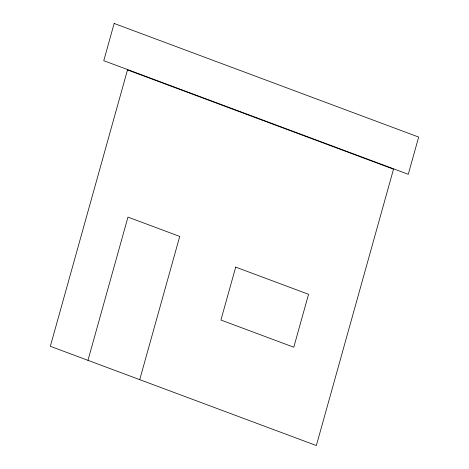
<?xml version="1.0" encoding="UTF-8"?>
<svg xmlns="http://www.w3.org/2000/svg" width="469" height="469" viewBox="0 0 469 469"><rect width="100%" height="100%" fill="white"/><g stroke="black" fill="none" stroke-linecap="round" stroke-linejoin="round"><path stroke-width="0.7" d="M87.967 360.339L127.961 217.106L179.721 236.423L139.733 379.65M114.16 23.45L103.766 60.689L408.264 174.304L418.665 137.065L114.16 23.45M127.498 69.928L50.335 346.298L316.346 445.55L393.509 169.18L127.498 69.928M235.702 267.113L220.928 320.034L293.787 347.218L308.561 294.298L235.702 267.113"/></g></svg>
